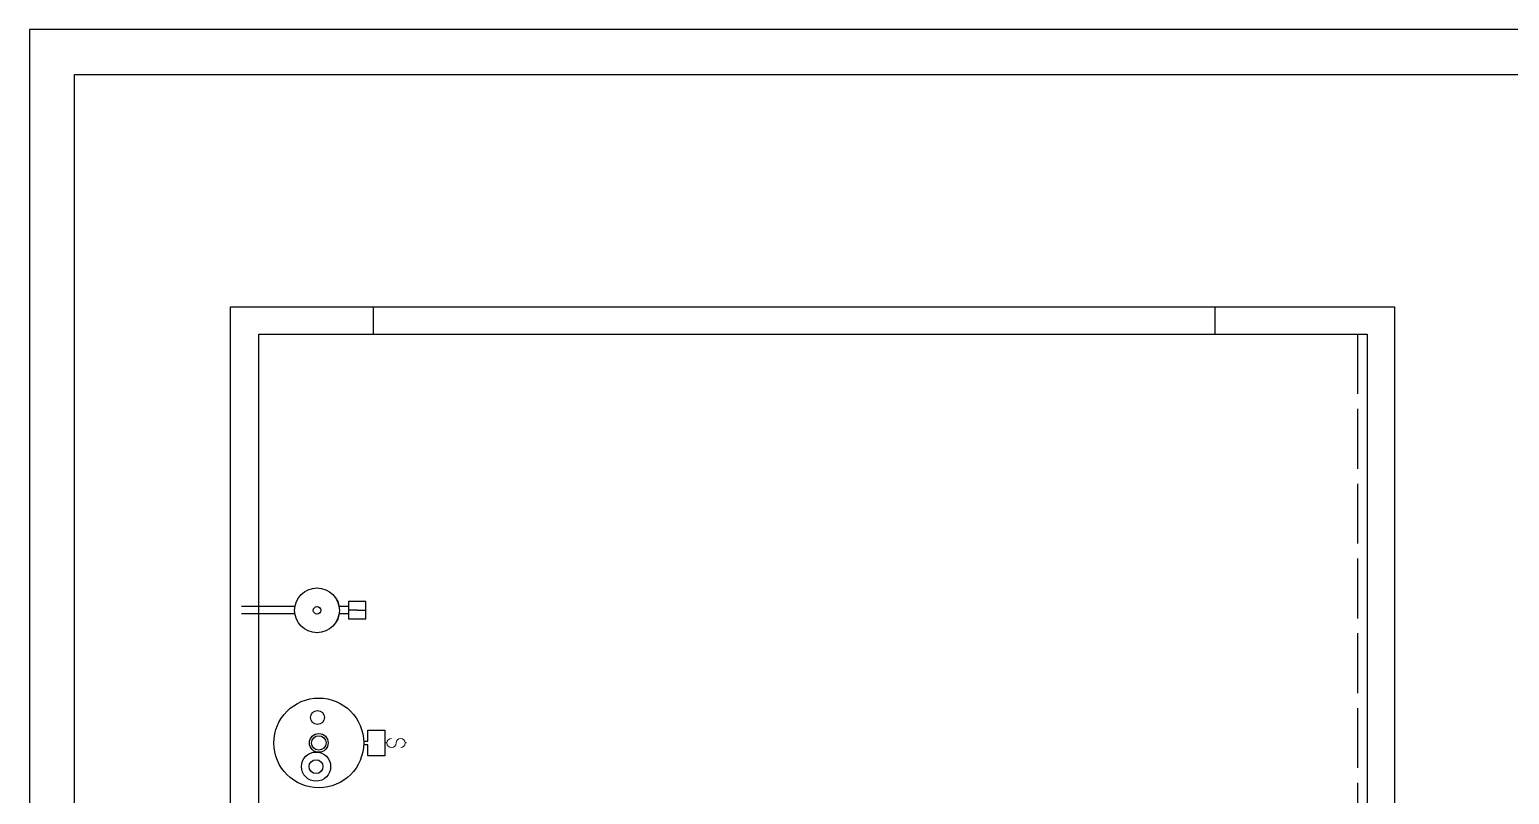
# Model space of a CAD drawing. Header units: inches. Extents: x 12 to 644, y -4 to 515.
# Drawn here: x 12.1 to 308.8, y 361.9 to 515.3 of the extents above; entities that cross this region are included whole.
import ezdxf

# ---------------------------------------------------------------- set-up
doc = ezdxf.new("R2010")
doc.units = ezdxf.units.IN
doc.header["$MEASUREMENT"] = 0
doc.linetypes.add('ACAD_ISO02W100', pattern=[15, 12, -3])
doc.layers.get('0').update_dxf_attribs({"color": 1, "lineweight": 9})
doc.layers.add('00-page-edge', color=7, linetype='Continuous', lineweight=9)
doc.layers.add('A101-Floorplan-1st-floor', color=7, linetype='Continuous', lineweight=9)
doc.layers.get('0').off()

# ---------------------------------------------------------------- blocks, each defined once
blk = doc.blocks.new('L1-framing-for-expansion-tank')
at = {"layer": 'A101-Floorplan-1st-floor', "lineweight": -3}
for p, q in [((1, 14.24), (1, 24.95)), ((2.5, 14.22), (2.5, 24.95)), ((1, 3.5), (1, 5.36)), ((1.75, 1.75), (1.75, 3.5)), ((2.5, 3.5), (2.5, 5.38)), ((1.75, 1.75), (1.75, 0))]:
    blk.add_line(p, q, dxfattribs=at)
blk.add_lwpolyline([(0, 0), (3.5, 0), (3.5, 3.5), (0, 3.5)], close=True, dxfattribs=at)
blk.add_lwpolyline([(0, 0), (3.5, 0), (3.5, 3.5), (0, 3.5)], close=True, dxfattribs=at)
blk = doc.blocks.new('L1-expansion-tank-186-reference')
at = {"layer": 'A101-Floorplan-1st-floor', "lineweight": -3}
for radius in [4.49, 0.75]:
    blk.add_circle((388.22, -77.44), radius, dxfattribs=at)
blk = doc.blocks.new('L1-water-heater-184-reference')
at = {"layer": 'A101-Floorplan-1st-floor'}
for p, q in [((0, -13.66), (0, -13.25)), ((0, -17.33), (0, -17.57))]:
    blk.add_line(p, q, dxfattribs=at)
at = {"layer": 'A101-Floorplan-1st-floor', "lineweight": -3}
blk.add_lwpolyline([(0.37, -9), (0.37, -9.86), (2.56, -9.86), (2.56, -13.25), (-2.56, -13.25), (-2.56, -9.86), (-0.38, -9.86), (-0.38, -9)], dxfattribs=at)
for centre, radius in [((0, 0), 9), ((-4.75, 0.55), 2.93), ((-4.75, 0.55), 1.39), ((0, 0), 1.88), ((0, 0), 1.45), ((5.1, 0.27), 1.39)]:
    blk.add_circle(centre, radius, dxfattribs=at)
at = {"layer": 'A101-Floorplan-1st-floor'}
for centre, start, end in [((0, -14.57), 0, 180), ((0, -14.59), 180, 270), ((0, -16.42), 180, 90)]:
    blk.add_arc(centre, 0.916, start, end, dxfattribs=at)
blk = doc.blocks.new('L1-186')
at = {"layer": 'A101-Floorplan-1st-floor', "lineweight": -3}
for radius in [4.49, 0.75]:
    blk.add_circle((0, 0), radius, dxfattribs=at)

msp = doc.modelspace()

# ---------------------------------------------------------------- linework, layer by layer
at = {"layer": '00-page-edge', "lineweight": -3}
for points in [[(12.1, -4.04), (619.4, -4.04), (619.4, 515.31), (12.1, 515.31)], [(565.4, 4.96), (21.1, 4.96), (21.1, 506.31), (565.4, 506.31)]]:
    msp.add_lwpolyline(points, close=True, dxfattribs=at)
at = {"layer": 'A101-Floorplan-1st-floor', "lineweight": -3}
for p, q in [((52.38, 206.32), (52.38, 459.75)), ((52.38, 459.75), (285.72, 459.75)), ((81.07, 454.25), (81.07, 459.75)), ((249.75, 454.25), (249.75, 459.75)), ((285.72, 459.75), (285.72, 353.82))]:
    msp.add_line(p, q, dxfattribs=at)
at = {"layer": 'A101-Floorplan-1st-floor', "linetype": 'ACAD_ISO02W100', "lineweight": -3}
msp.add_line((278.32, 454.25), (278.32, 349.82), dxfattribs=at)
at = {"layer": 'A101-Floorplan-1st-floor', "lineweight": -3}
msp.add_lwpolyline([(278.32, 349.82), (315.07, 349.82), (315.07, 211.07), (58.07, 211.07), (58.07, 454.25), (280.22, 454.25), (280.22, 349.82)], dxfattribs=at)

# ---------------------------------------------------------------- block references
at = {"lineweight": 5, "rotation": 89.99999999999999}
msp.add_blockref('L1-framing-for-expansion-tank', (79.52, 397.15), dxfattribs=at)
at = {"layer": 'A101-Floorplan-1st-floor', "lineweight": 5, "rotation": 89.99999999999999}
for name, p in [('L1-expansion-tank-186-reference', (-7.72, 10.64)), ('L1-186', (69.71, 398.86)), ('L1-water-heater-184-reference', (70.07, 372.27))]:
    msp.add_blockref(name, p, dxfattribs=at)

doc.saveas('drawing.dxf')
